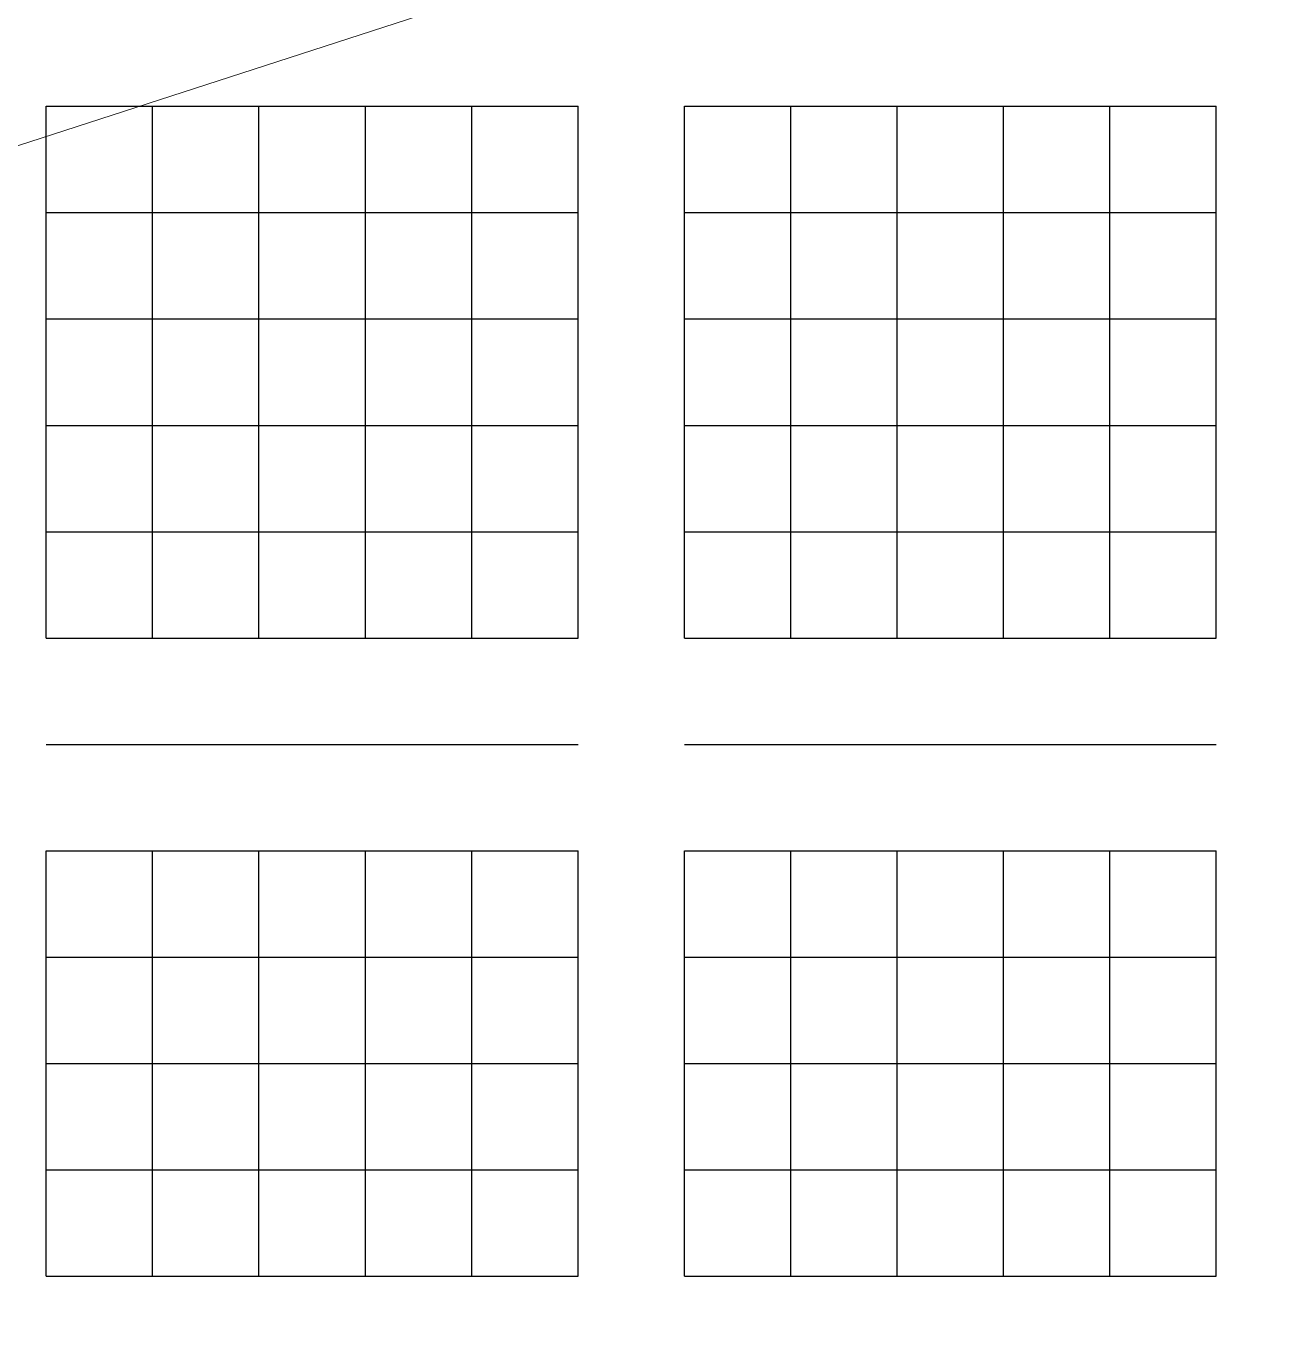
# Model space of a CAD drawing. Header units: millimetres. Extents: x 6 to 745025, y -1528 to 119936.
# Drawn here: x 177.552 to 178.052, y 109.807 to 110.324 of the extents above; entities that cross this region are included whole.
import ezdxf

# ---------------------------------------------------------------- set-up
doc = ezdxf.new("R2010")
doc.units = ezdxf.units.MM
doc.header["$MEASUREMENT"] = 0
doc.layers.get('0').update_dxf_attribs({"linetype": 'CONTINUOUS'})

msp = doc.modelspace()

# ---------------------------------------------------------------- linework, layer by layer
at = {"color": 0, "linetype": 'Continuous', "lineweight": 25, "true_color": 0x000005}
for p, q in [((177.56011, 110.03844), (177.56011, 110.03844)), ((177.56011, 110.03844), (177.56011, 110.03844)), ((177.56011, 110.03844), (177.56011, 110.03844)), ((177.56011, 110.03844), (177.56011, 110.03844)), ((177.56011, 110.03844), (177.56011, 110.03844)), ((177.56011, 110.03844), (177.56011, 110.03844)), ((177.56011, 110.03844), (177.56011, 110.03844)), ((177.56011, 110.03844), (177.56011, 110.03844)), ((177.60244, 110.03844), (177.60244, 110.03844)), ((177.60244, 110.03844), (177.60244, 110.03844)), ((177.60244, 110.03844), (177.60244, 110.03844)), ((177.60244, 110.03844), (177.60244, 110.03844)), ((177.60244, 110.03844), (177.60244, 110.03844)), ((177.60244, 110.03844), (177.60244, 110.03844)), ((177.60244, 110.03844), (177.60244, 110.03844)), ((177.64477, 110.03844), (177.64477, 110.03844)), ((177.64477, 110.03844), (177.64477, 110.03844)), ((177.64477, 110.03844), (177.64477, 110.03844)), ((177.64477, 110.03844), (177.64477, 110.03844)), ((177.64477, 110.03844), (177.64477, 110.03844)), ((177.64477, 110.03844), (177.64477, 110.03844)), ((177.64477, 110.03844), (177.64477, 110.03844)), ((177.68711, 110.03844), (177.68711, 110.03844)), ((177.68711, 110.03844), (177.68711, 110.03844)), ((177.68711, 110.03844), (177.68711, 110.03844)), ((177.68711, 110.03844), (177.68711, 110.03844)), ((177.68711, 110.03844), (177.68711, 110.03844)), ((177.68711, 110.03844), (177.68711, 110.03844)), ((177.68711, 110.03844), (177.68711, 110.03844)), ((177.72944, 110.03844), (177.72944, 110.03844)), ((177.72944, 110.03844), (177.72944, 110.03844)), ((177.72944, 110.03844), (177.72944, 110.03844)), ((177.72944, 110.03844), (177.72944, 110.03844)), ((177.72944, 110.03844), (177.72944, 110.03844)), ((177.72944, 110.03844), (177.72944, 110.03844)), ((177.72944, 110.03844), (177.72944, 110.03844)), ((177.77177, 110.03844), (177.77177, 110.03844)), ((177.77177, 110.03844), (177.77177, 110.03844)), ((177.77177, 110.03844), (177.77177, 110.03844)), ((177.77177, 110.03844), (177.77177, 110.03844)), ((177.77177, 110.03844), (177.77177, 110.03844)), ((177.77177, 110.03844), (177.77177, 110.03844)), ((177.77177, 110.03844), (177.77177, 110.03844)), ((177.81411, 110.03844), (177.81411, 110.03844)), ((177.81411, 110.03844), (177.81411, 110.03844)), ((177.81411, 110.03844), (177.81411, 110.03844)), ((177.81411, 110.03844), (177.81411, 110.03844)), ((177.81411, 110.03844), (177.81411, 110.03844)), ((177.81411, 110.03844), (177.81411, 110.03844)), ((177.81411, 110.03844), (177.81411, 110.03844)), ((177.81411, 110.03844), (177.81411, 110.03844)), ((177.85644, 110.03844), (177.85644, 110.03844)), ((177.85644, 110.03844), (177.85644, 110.03844)), ((177.85644, 110.03844), (177.85644, 110.03844)), ((177.85644, 110.03844), (177.85644, 110.03844)), ((177.85644, 110.03844), (177.85644, 110.03844)), ((177.85644, 110.03844), (177.85644, 110.03844)), ((177.85644, 110.03844), (177.85644, 110.03844)), ((177.89877, 110.03844), (177.89877, 110.03844)), ((177.89877, 110.03844), (177.89877, 110.03844)), ((177.89877, 110.03844), (177.89877, 110.03844)), ((177.89877, 110.03844), (177.89877, 110.03844)), ((177.89877, 110.03844), (177.89877, 110.03844)), ((177.89877, 110.03844), (177.89877, 110.03844)), ((177.89877, 110.03844), (177.89877, 110.03844)), ((177.94111, 110.03844), (177.94111, 110.03844)), ((177.94111, 110.03844), (177.94111, 110.03844)), ((177.94111, 110.03844), (177.94111, 110.03844)), ((177.94111, 110.03844), (177.94111, 110.03844)), ((177.94111, 110.03844), (177.94111, 110.03844)), ((177.94111, 110.03844), (177.94111, 110.03844)), ((177.94111, 110.03844), (177.94111, 110.03844)), ((177.98344, 110.03844), (177.98344, 110.03844)), ((177.98344, 110.03844), (177.98344, 110.03844)), ((177.98344, 110.03844), (177.98344, 110.03844)), ((177.98344, 110.03844), (177.98344, 110.03844)), ((177.98344, 110.03844), (177.98344, 110.03844)), ((177.98344, 110.03844), (177.98344, 110.03844)), ((177.98344, 110.03844), (177.98344, 110.03844)), ((178.02577, 110.03844), (178.02577, 110.03844)), ((178.02577, 110.03844), (178.02577, 110.03844)), ((178.02577, 110.03844), (178.02577, 110.03844)), ((178.02577, 110.03844), (178.02577, 110.03844)), ((178.02577, 110.03844), (178.02577, 110.03844)), ((178.02577, 110.03844), (178.02577, 110.03844)), ((178.02577, 110.03844), (178.02577, 110.03844))]:
    msp.add_line(p, q, dxfattribs=at)
at = {"color": 0, "linetype": 'Continuous', "lineweight": 18, "true_color": 0x000003}
msp.add_lwpolyline([(179.29577, 110.84278), (176.29011, 109.86911), (179.29577, 108.89544)], dxfattribs=at)
at = {"color": 0, "linetype": 'Continuous', "lineweight": 25, "true_color": 0x000005}
for points in [[(177.56011, 110.29244), (177.60244, 110.29244), (177.64477, 110.29244), (177.68711, 110.29244), (177.72944, 110.29244), (177.77177, 110.29244)], [(177.56011, 110.29244), (177.60244, 110.29244), (177.64477, 110.29244), (177.68711, 110.29244), (177.72944, 110.29244), (177.77177, 110.29244)], [(177.56011, 110.29244), (177.60244, 110.29244), (177.64477, 110.29244), (177.68711, 110.29244), (177.72944, 110.29244), (177.77177, 110.29244)], [(177.56011, 110.29244), (177.60244, 110.29244), (177.64477, 110.29244), (177.68711, 110.29244), (177.72944, 110.29244), (177.77177, 110.29244)], [(177.56011, 110.29244), (177.60244, 110.29244), (177.64477, 110.29244), (177.68711, 110.29244), (177.72944, 110.29244), (177.77177, 110.29244)], [(177.56011, 110.08078), (177.56011, 110.12311), (177.56011, 110.16544), (177.56011, 110.20778), (177.56011, 110.25011), (177.56011, 110.29244)], [(177.56011, 110.08078), (177.56011, 110.12311), (177.56011, 110.16544), (177.56011, 110.20778), (177.56011, 110.25011), (177.56011, 110.29244)], [(177.56011, 110.08078), (177.56011, 110.12311), (177.56011, 110.16544), (177.56011, 110.20778), (177.56011, 110.25011), (177.56011, 110.29244)], [(177.56011, 110.08078), (177.56011, 110.12311), (177.56011, 110.16544), (177.56011, 110.20778), (177.56011, 110.25011), (177.56011, 110.29244)], [(177.56011, 110.08078), (177.56011, 110.12311), (177.56011, 110.16544), (177.56011, 110.20778), (177.56011, 110.25011), (177.56011, 110.29244)], [(177.56011, 110.08078), (177.56011, 110.12311), (177.56011, 110.16544), (177.56011, 110.20778), (177.56011, 110.25011), (177.56011, 110.29244)], [(177.56011, 110.08078), (177.56011, 110.12311), (177.56011, 110.16544), (177.56011, 110.20778), (177.56011, 110.25011), (177.56011, 110.29244)], [(177.56011, 110.08078), (177.56011, 110.12311), (177.56011, 110.16544), (177.56011, 110.20778), (177.56011, 110.25011), (177.56011, 110.29244)], [(177.60244, 110.29244), (177.64477, 110.29244), (177.68711, 110.29244), (177.72944, 110.29244), (177.77177, 110.29244)], [(177.60244, 110.29244), (177.64477, 110.29244), (177.68711, 110.29244), (177.72944, 110.29244), (177.77177, 110.29244)], [(177.60244, 110.08078), (177.60244, 110.12311), (177.60244, 110.16544), (177.60244, 110.20778), (177.60244, 110.25011), (177.60244, 110.29244)], [(177.60244, 110.08078), (177.60244, 110.12311), (177.60244, 110.16544), (177.60244, 110.20778), (177.60244, 110.25011), (177.60244, 110.29244)], [(177.60244, 110.08078), (177.60244, 110.12311), (177.60244, 110.16544), (177.60244, 110.20778), (177.60244, 110.25011), (177.60244, 110.29244)], [(177.60244, 110.08078), (177.60244, 110.12311), (177.60244, 110.16544), (177.60244, 110.20778), (177.60244, 110.25011), (177.60244, 110.29244)], [(177.60244, 110.08078), (177.60244, 110.12311), (177.60244, 110.16544), (177.60244, 110.20778), (177.60244, 110.25011), (177.60244, 110.29244)], [(177.60244, 110.08078), (177.60244, 110.12311), (177.60244, 110.16544), (177.60244, 110.20778), (177.60244, 110.25011), (177.60244, 110.29244)], [(177.60244, 110.08078), (177.60244, 110.12311), (177.60244, 110.16544), (177.60244, 110.20778), (177.60244, 110.25011), (177.60244, 110.29244)], [(177.64477, 110.08078), (177.64477, 110.12311), (177.64477, 110.16544), (177.64477, 110.20778), (177.64477, 110.25011), (177.64477, 110.29244)], [(177.64477, 110.08078), (177.64477, 110.12311), (177.64477, 110.16544), (177.64477, 110.20778), (177.64477, 110.25011), (177.64477, 110.29244)], [(177.64477, 110.08078), (177.64477, 110.12311), (177.64477, 110.16544), (177.64477, 110.20778), (177.64477, 110.25011), (177.64477, 110.29244)], [(177.64477, 110.08078), (177.64477, 110.12311), (177.64477, 110.16544), (177.64477, 110.20778), (177.64477, 110.25011), (177.64477, 110.29244)], [(177.64477, 110.08078), (177.64477, 110.12311), (177.64477, 110.16544), (177.64477, 110.20778), (177.64477, 110.25011), (177.64477, 110.29244)], [(177.64477, 110.08078), (177.64477, 110.12311), (177.64477, 110.16544), (177.64477, 110.20778), (177.64477, 110.25011), (177.64477, 110.29244)], [(177.64477, 110.08078), (177.64477, 110.12311), (177.64477, 110.16544), (177.64477, 110.20778), (177.64477, 110.25011), (177.64477, 110.29244)], [(177.68711, 110.08078), (177.68711, 110.12311), (177.68711, 110.16544), (177.68711, 110.20778), (177.68711, 110.25011), (177.68711, 110.29244)], [(177.68711, 110.08078), (177.68711, 110.12311), (177.68711, 110.16544), (177.68711, 110.20778), (177.68711, 110.25011), (177.68711, 110.29244)], [(177.68711, 110.08078), (177.68711, 110.12311), (177.68711, 110.16544), (177.68711, 110.20778), (177.68711, 110.25011), (177.68711, 110.29244)], [(177.68711, 110.08078), (177.68711, 110.12311), (177.68711, 110.16544), (177.68711, 110.20778), (177.68711, 110.25011), (177.68711, 110.29244)], [(177.68711, 110.08078), (177.68711, 110.12311), (177.68711, 110.16544), (177.68711, 110.20778), (177.68711, 110.25011), (177.68711, 110.29244)], [(177.68711, 110.08078), (177.68711, 110.12311), (177.68711, 110.16544), (177.68711, 110.20778), (177.68711, 110.25011), (177.68711, 110.29244)], [(177.68711, 110.08078), (177.68711, 110.12311), (177.68711, 110.16544), (177.68711, 110.20778), (177.68711, 110.25011), (177.68711, 110.29244)], [(177.72944, 110.08078), (177.72944, 110.12311), (177.72944, 110.16544), (177.72944, 110.20778), (177.72944, 110.25011), (177.72944, 110.29244)], [(177.72944, 110.08078), (177.72944, 110.12311), (177.72944, 110.16544), (177.72944, 110.20778), (177.72944, 110.25011), (177.72944, 110.29244)], [(177.72944, 110.08078), (177.72944, 110.12311), (177.72944, 110.16544), (177.72944, 110.20778), (177.72944, 110.25011), (177.72944, 110.29244)], [(177.72944, 110.08078), (177.72944, 110.12311), (177.72944, 110.16544), (177.72944, 110.20778), (177.72944, 110.25011), (177.72944, 110.29244)], [(177.72944, 110.08078), (177.72944, 110.12311), (177.72944, 110.16544), (177.72944, 110.20778), (177.72944, 110.25011), (177.72944, 110.29244)], [(177.72944, 110.08078), (177.72944, 110.12311), (177.72944, 110.16544), (177.72944, 110.20778), (177.72944, 110.25011), (177.72944, 110.29244)], [(177.72944, 110.08078), (177.72944, 110.12311), (177.72944, 110.16544), (177.72944, 110.20778), (177.72944, 110.25011), (177.72944, 110.29244)], [(177.77177, 110.08078), (177.77177, 110.12311), (177.77177, 110.16544), (177.77177, 110.20778), (177.77177, 110.25011), (177.77177, 110.29244)], [(177.77177, 110.08078), (177.77177, 110.12311), (177.77177, 110.16544), (177.77177, 110.20778), (177.77177, 110.25011), (177.77177, 110.29244)], [(177.77177, 110.08078), (177.77177, 110.12311), (177.77177, 110.16544), (177.77177, 110.20778), (177.77177, 110.25011), (177.77177, 110.29244)], [(177.77177, 110.08078), (177.77177, 110.12311), (177.77177, 110.16544), (177.77177, 110.20778), (177.77177, 110.25011), (177.77177, 110.29244)], [(177.77177, 110.08078), (177.77177, 110.12311), (177.77177, 110.16544), (177.77177, 110.20778), (177.77177, 110.25011), (177.77177, 110.29244)], [(177.77177, 110.08078), (177.77177, 110.12311), (177.77177, 110.16544), (177.77177, 110.20778), (177.77177, 110.25011), (177.77177, 110.29244)], [(177.77177, 110.08078), (177.77177, 110.12311), (177.77177, 110.16544), (177.77177, 110.20778), (177.77177, 110.25011), (177.77177, 110.29244)], [(177.81411, 110.29244), (177.85644, 110.29244), (177.89877, 110.29244), (177.94111, 110.29244), (177.98344, 110.29244), (178.02577, 110.29244)], [(177.81411, 110.29244), (177.85644, 110.29244), (177.89877, 110.29244), (177.94111, 110.29244), (177.98344, 110.29244), (178.02577, 110.29244)], [(177.81411, 110.29244), (177.85644, 110.29244), (177.89877, 110.29244), (177.94111, 110.29244), (177.98344, 110.29244), (178.02577, 110.29244)], [(177.81411, 110.29244), (177.85644, 110.29244), (177.89877, 110.29244), (177.94111, 110.29244), (177.98344, 110.29244), (178.02577, 110.29244)], [(177.81411, 110.29244), (177.85644, 110.29244), (177.89877, 110.29244), (177.94111, 110.29244), (177.98344, 110.29244), (178.02577, 110.29244)], [(177.81411, 110.29244), (177.85644, 110.29244), (177.89877, 110.29244), (177.94111, 110.29244), (177.98344, 110.29244), (178.02577, 110.29244)], [(177.81411, 110.29244), (177.85644, 110.29244), (177.89877, 110.29244), (177.94111, 110.29244), (177.98344, 110.29244), (178.02577, 110.29244)], [(177.81411, 110.08078), (177.81411, 110.12311), (177.81411, 110.16544), (177.81411, 110.20778), (177.81411, 110.25011), (177.81411, 110.29244)], [(177.81411, 110.08078), (177.81411, 110.12311), (177.81411, 110.16544), (177.81411, 110.20778), (177.81411, 110.25011), (177.81411, 110.29244)], [(177.81411, 110.08078), (177.81411, 110.12311), (177.81411, 110.16544), (177.81411, 110.20778), (177.81411, 110.25011), (177.81411, 110.29244)], [(177.81411, 110.08078), (177.81411, 110.12311), (177.81411, 110.16544), (177.81411, 110.20778), (177.81411, 110.25011), (177.81411, 110.29244)], [(177.81411, 110.08078), (177.81411, 110.12311), (177.81411, 110.16544), (177.81411, 110.20778), (177.81411, 110.25011), (177.81411, 110.29244)], [(177.81411, 110.08078), (177.81411, 110.12311), (177.81411, 110.16544), (177.81411, 110.20778), (177.81411, 110.25011), (177.81411, 110.29244)], [(177.81411, 110.08078), (177.81411, 110.12311), (177.81411, 110.16544), (177.81411, 110.20778), (177.81411, 110.25011), (177.81411, 110.29244)], [(177.81411, 110.08078), (177.81411, 110.12311), (177.81411, 110.16544), (177.81411, 110.20778), (177.81411, 110.25011), (177.81411, 110.29244)], [(177.85644, 110.08078), (177.85644, 110.12311), (177.85644, 110.16544), (177.85644, 110.20778), (177.85644, 110.25011), (177.85644, 110.29244)], [(177.85644, 110.08078), (177.85644, 110.12311), (177.85644, 110.16544), (177.85644, 110.20778), (177.85644, 110.25011), (177.85644, 110.29244)], [(177.85644, 110.08078), (177.85644, 110.12311), (177.85644, 110.16544), (177.85644, 110.20778), (177.85644, 110.25011), (177.85644, 110.29244)], [(177.85644, 110.08078), (177.85644, 110.12311), (177.85644, 110.16544), (177.85644, 110.20778), (177.85644, 110.25011), (177.85644, 110.29244)], [(177.85644, 110.08078), (177.85644, 110.12311), (177.85644, 110.16544), (177.85644, 110.20778), (177.85644, 110.25011), (177.85644, 110.29244)], [(177.85644, 110.08078), (177.85644, 110.12311), (177.85644, 110.16544), (177.85644, 110.20778), (177.85644, 110.25011), (177.85644, 110.29244)], [(177.85644, 110.08078), (177.85644, 110.12311), (177.85644, 110.16544), (177.85644, 110.20778), (177.85644, 110.25011), (177.85644, 110.29244)], [(177.89877, 110.08078), (177.89877, 110.12311), (177.89877, 110.16544), (177.89877, 110.20778), (177.89877, 110.25011), (177.89877, 110.29244)], [(177.89877, 110.08078), (177.89877, 110.12311), (177.89877, 110.16544), (177.89877, 110.20778), (177.89877, 110.25011), (177.89877, 110.29244)], [(177.89877, 110.08078), (177.89877, 110.12311), (177.89877, 110.16544), (177.89877, 110.20778), (177.89877, 110.25011), (177.89877, 110.29244)], [(177.89877, 110.08078), (177.89877, 110.12311), (177.89877, 110.16544), (177.89877, 110.20778), (177.89877, 110.25011), (177.89877, 110.29244)], [(177.89877, 110.08078), (177.89877, 110.12311), (177.89877, 110.16544), (177.89877, 110.20778), (177.89877, 110.25011), (177.89877, 110.29244)], [(177.89877, 110.08078), (177.89877, 110.12311), (177.89877, 110.16544), (177.89877, 110.20778), (177.89877, 110.25011), (177.89877, 110.29244)], [(177.89877, 110.08078), (177.89877, 110.12311), (177.89877, 110.16544), (177.89877, 110.20778), (177.89877, 110.25011), (177.89877, 110.29244)], [(177.94111, 110.08078), (177.94111, 110.12311), (177.94111, 110.16544), (177.94111, 110.20778), (177.94111, 110.25011), (177.94111, 110.29244)], [(177.94111, 110.08078), (177.94111, 110.12311), (177.94111, 110.16544), (177.94111, 110.20778), (177.94111, 110.25011), (177.94111, 110.29244)], [(177.94111, 110.08078), (177.94111, 110.12311), (177.94111, 110.16544), (177.94111, 110.20778), (177.94111, 110.25011), (177.94111, 110.29244)], [(177.94111, 110.08078), (177.94111, 110.12311), (177.94111, 110.16544), (177.94111, 110.20778), (177.94111, 110.25011), (177.94111, 110.29244)], [(177.94111, 110.08078), (177.94111, 110.12311), (177.94111, 110.16544), (177.94111, 110.20778), (177.94111, 110.25011), (177.94111, 110.29244)], [(177.94111, 110.08078), (177.94111, 110.12311), (177.94111, 110.16544), (177.94111, 110.20778), (177.94111, 110.25011), (177.94111, 110.29244)], [(177.94111, 110.08078), (177.94111, 110.12311), (177.94111, 110.16544), (177.94111, 110.20778), (177.94111, 110.25011), (177.94111, 110.29244)], [(177.98344, 110.08078), (177.98344, 110.12311), (177.98344, 110.16544), (177.98344, 110.20778), (177.98344, 110.25011), (177.98344, 110.29244)], [(177.98344, 110.08078), (177.98344, 110.12311), (177.98344, 110.16544), (177.98344, 110.20778), (177.98344, 110.25011), (177.98344, 110.29244)], [(177.98344, 110.08078), (177.98344, 110.12311), (177.98344, 110.16544), (177.98344, 110.20778), (177.98344, 110.25011), (177.98344, 110.29244)], [(177.98344, 110.08078), (177.98344, 110.12311), (177.98344, 110.16544), (177.98344, 110.20778), (177.98344, 110.25011), (177.98344, 110.29244)], [(177.98344, 110.08078), (177.98344, 110.12311), (177.98344, 110.16544), (177.98344, 110.20778), (177.98344, 110.25011), (177.98344, 110.29244)], [(177.98344, 110.08078), (177.98344, 110.12311), (177.98344, 110.16544), (177.98344, 110.20778), (177.98344, 110.25011), (177.98344, 110.29244)], [(177.98344, 110.08078), (177.98344, 110.12311), (177.98344, 110.16544), (177.98344, 110.20778), (177.98344, 110.25011), (177.98344, 110.29244)], [(178.02577, 110.08078), (178.02577, 110.12311), (178.02577, 110.16544), (178.02577, 110.20778), (178.02577, 110.25011), (178.02577, 110.29244)], [(178.02577, 110.08078), (178.02577, 110.12311), (178.02577, 110.16544), (178.02577, 110.20778), (178.02577, 110.25011), (178.02577, 110.29244)], [(178.02577, 110.08078), (178.02577, 110.12311), (178.02577, 110.16544), (178.02577, 110.20778), (178.02577, 110.25011), (178.02577, 110.29244)], [(178.02577, 110.08078), (178.02577, 110.12311), (178.02577, 110.16544), (178.02577, 110.20778), (178.02577, 110.25011), (178.02577, 110.29244)], [(178.02577, 110.08078), (178.02577, 110.12311), (178.02577, 110.16544), (178.02577, 110.20778), (178.02577, 110.25011), (178.02577, 110.29244)], [(178.02577, 110.08078), (178.02577, 110.12311), (178.02577, 110.16544), (178.02577, 110.20778), (178.02577, 110.25011), (178.02577, 110.29244)], [(178.02577, 110.08078), (178.02577, 110.12311), (178.02577, 110.16544), (178.02577, 110.20778), (178.02577, 110.25011), (178.02577, 110.29244)], [(177.56011, 110.25011), (177.60244, 110.25011), (177.64477, 110.25011), (177.68711, 110.25011), (177.72944, 110.25011), (177.77177, 110.25011)], [(177.56011, 110.25011), (177.60244, 110.25011), (177.64477, 110.25011), (177.68711, 110.25011), (177.72944, 110.25011), (177.77177, 110.25011)], [(177.56011, 110.25011), (177.60244, 110.25011), (177.64477, 110.25011), (177.68711, 110.25011), (177.72944, 110.25011), (177.77177, 110.25011)], [(177.56011, 110.25011), (177.60244, 110.25011), (177.64477, 110.25011), (177.68711, 110.25011), (177.72944, 110.25011), (177.77177, 110.25011)], [(177.56011, 110.25011), (177.60244, 110.25011), (177.64477, 110.25011), (177.68711, 110.25011), (177.72944, 110.25011), (177.77177, 110.25011)], [(177.56011, 110.25011), (177.60244, 110.25011), (177.64477, 110.25011), (177.68711, 110.25011), (177.72944, 110.25011), (177.77177, 110.25011)], [(177.56011, 110.25011), (177.60244, 110.25011), (177.64477, 110.25011), (177.68711, 110.25011), (177.72944, 110.25011), (177.77177, 110.25011)], [(177.81411, 110.25011), (177.85644, 110.25011), (177.89877, 110.25011), (177.94111, 110.25011), (177.98344, 110.25011), (178.02577, 110.25011)], [(177.81411, 110.25011), (177.85644, 110.25011), (177.89877, 110.25011), (177.94111, 110.25011), (177.98344, 110.25011), (178.02577, 110.25011)], [(177.81411, 110.25011), (177.85644, 110.25011), (177.89877, 110.25011), (177.94111, 110.25011), (177.98344, 110.25011), (178.02577, 110.25011)], [(177.81411, 110.25011), (177.85644, 110.25011), (177.89877, 110.25011), (177.94111, 110.25011), (177.98344, 110.25011), (178.02577, 110.25011)], [(177.81411, 110.25011), (177.85644, 110.25011), (177.89877, 110.25011), (177.94111, 110.25011), (177.98344, 110.25011), (178.02577, 110.25011)], [(177.81411, 110.25011), (177.85644, 110.25011), (177.89877, 110.25011), (177.94111, 110.25011), (177.98344, 110.25011), (178.02577, 110.25011)], [(177.81411, 110.25011), (177.85644, 110.25011), (177.89877, 110.25011), (177.94111, 110.25011), (177.98344, 110.25011), (178.02577, 110.25011)], [(177.56011, 110.20778), (177.60244, 110.20778), (177.64477, 110.20778), (177.68711, 110.20778), (177.72944, 110.20778), (177.77177, 110.20778)], [(177.56011, 110.20778), (177.60244, 110.20778), (177.64477, 110.20778), (177.68711, 110.20778), (177.72944, 110.20778), (177.77177, 110.20778)], [(177.56011, 110.20778), (177.60244, 110.20778), (177.64477, 110.20778), (177.68711, 110.20778), (177.72944, 110.20778), (177.77177, 110.20778)], [(177.56011, 110.20778), (177.60244, 110.20778), (177.64477, 110.20778), (177.68711, 110.20778), (177.72944, 110.20778), (177.77177, 110.20778)], [(177.56011, 110.20778), (177.60244, 110.20778), (177.64477, 110.20778), (177.68711, 110.20778), (177.72944, 110.20778), (177.77177, 110.20778)], [(177.56011, 110.20778), (177.60244, 110.20778), (177.64477, 110.20778), (177.68711, 110.20778), (177.72944, 110.20778), (177.77177, 110.20778)], [(177.56011, 110.20778), (177.60244, 110.20778), (177.64477, 110.20778), (177.68711, 110.20778), (177.72944, 110.20778), (177.77177, 110.20778)], [(177.81411, 110.20778), (177.85644, 110.20778), (177.89877, 110.20778), (177.94111, 110.20778), (177.98344, 110.20778), (178.02577, 110.20778)], [(177.81411, 110.20778), (177.85644, 110.20778), (177.89877, 110.20778), (177.94111, 110.20778), (177.98344, 110.20778), (178.02577, 110.20778)], [(177.81411, 110.20778), (177.85644, 110.20778), (177.89877, 110.20778), (177.94111, 110.20778), (177.98344, 110.20778), (178.02577, 110.20778)], [(177.81411, 110.20778), (177.85644, 110.20778), (177.89877, 110.20778), (177.94111, 110.20778), (177.98344, 110.20778), (178.02577, 110.20778)], [(177.81411, 110.20778), (177.85644, 110.20778), (177.89877, 110.20778), (177.94111, 110.20778), (177.98344, 110.20778), (178.02577, 110.20778)], [(177.81411, 110.20778), (177.85644, 110.20778), (177.89877, 110.20778), (177.94111, 110.20778), (177.98344, 110.20778), (178.02577, 110.20778)], [(177.81411, 110.20778), (177.85644, 110.20778), (177.89877, 110.20778), (177.94111, 110.20778), (177.98344, 110.20778), (178.02577, 110.20778)], [(177.56011, 110.16544), (177.60244, 110.16544), (177.64477, 110.16544), (177.68711, 110.16544), (177.72944, 110.16544), (177.77177, 110.16544)], [(177.56011, 110.16544), (177.60244, 110.16544), (177.64477, 110.16544), (177.68711, 110.16544), (177.72944, 110.16544), (177.77177, 110.16544)], [(177.56011, 110.16544), (177.60244, 110.16544), (177.64477, 110.16544), (177.68711, 110.16544), (177.72944, 110.16544), (177.77177, 110.16544)], [(177.56011, 110.16544), (177.60244, 110.16544), (177.64477, 110.16544), (177.68711, 110.16544), (177.72944, 110.16544), (177.77177, 110.16544)], [(177.56011, 110.16544), (177.60244, 110.16544), (177.64477, 110.16544), (177.68711, 110.16544), (177.72944, 110.16544), (177.77177, 110.16544)], [(177.56011, 110.16544), (177.60244, 110.16544), (177.64477, 110.16544), (177.68711, 110.16544), (177.72944, 110.16544), (177.77177, 110.16544)], [(177.56011, 110.16544), (177.60244, 110.16544), (177.64477, 110.16544), (177.68711, 110.16544), (177.72944, 110.16544), (177.77177, 110.16544)], [(177.81411, 110.16544), (177.85644, 110.16544), (177.89877, 110.16544), (177.94111, 110.16544), (177.98344, 110.16544), (178.02577, 110.16544)], [(177.81411, 110.16544), (177.85644, 110.16544), (177.89877, 110.16544), (177.94111, 110.16544), (177.98344, 110.16544), (178.02577, 110.16544)], [(177.81411, 110.16544), (177.85644, 110.16544), (177.89877, 110.16544), (177.94111, 110.16544), (177.98344, 110.16544), (178.02577, 110.16544)], [(177.81411, 110.16544), (177.85644, 110.16544), (177.89877, 110.16544), (177.94111, 110.16544), (177.98344, 110.16544), (178.02577, 110.16544)], [(177.81411, 110.16544), (177.85644, 110.16544), (177.89877, 110.16544), (177.94111, 110.16544), (177.98344, 110.16544), (178.02577, 110.16544)], [(177.81411, 110.16544), (177.85644, 110.16544), (177.89877, 110.16544), (177.94111, 110.16544), (177.98344, 110.16544), (178.02577, 110.16544)], [(177.81411, 110.16544), (177.85644, 110.16544), (177.89877, 110.16544), (177.94111, 110.16544), (177.98344, 110.16544), (178.02577, 110.16544)], [(177.56011, 110.12311), (177.60244, 110.12311), (177.64477, 110.12311), (177.68711, 110.12311), (177.72944, 110.12311), (177.77177, 110.12311)], [(177.56011, 110.12311), (177.60244, 110.12311), (177.64477, 110.12311), (177.68711, 110.12311), (177.72944, 110.12311), (177.77177, 110.12311)], [(177.56011, 110.12311), (177.60244, 110.12311), (177.64477, 110.12311), (177.68711, 110.12311), (177.72944, 110.12311), (177.77177, 110.12311)], [(177.56011, 110.12311), (177.60244, 110.12311), (177.64477, 110.12311), (177.68711, 110.12311), (177.72944, 110.12311), (177.77177, 110.12311)], [(177.56011, 110.12311), (177.60244, 110.12311), (177.64477, 110.12311), (177.68711, 110.12311), (177.72944, 110.12311), (177.77177, 110.12311)], [(177.56011, 110.12311), (177.60244, 110.12311), (177.64477, 110.12311), (177.68711, 110.12311), (177.72944, 110.12311), (177.77177, 110.12311)], [(177.56011, 110.12311), (177.60244, 110.12311), (177.64477, 110.12311), (177.68711, 110.12311), (177.72944, 110.12311), (177.77177, 110.12311)], [(177.81411, 110.12311), (177.85644, 110.12311), (177.89877, 110.12311), (177.94111, 110.12311), (177.98344, 110.12311), (178.02577, 110.12311)], [(177.81411, 110.12311), (177.85644, 110.12311), (177.89877, 110.12311), (177.94111, 110.12311), (177.98344, 110.12311), (178.02577, 110.12311)], [(177.81411, 110.12311), (177.85644, 110.12311), (177.89877, 110.12311), (177.94111, 110.12311), (177.98344, 110.12311), (178.02577, 110.12311)], [(177.81411, 110.12311), (177.85644, 110.12311), (177.89877, 110.12311), (177.94111, 110.12311), (177.98344, 110.12311), (178.02577, 110.12311)], [(177.81411, 110.12311), (177.85644, 110.12311), (177.89877, 110.12311), (177.94111, 110.12311), (177.98344, 110.12311), (178.02577, 110.12311)], [(177.81411, 110.12311), (177.85644, 110.12311), (177.89877, 110.12311), (177.94111, 110.12311), (177.98344, 110.12311), (178.02577, 110.12311)], [(177.81411, 110.12311), (177.85644, 110.12311), (177.89877, 110.12311), (177.94111, 110.12311), (177.98344, 110.12311), (178.02577, 110.12311)], [(177.56011, 110.08078), (177.60244, 110.08078), (177.64477, 110.08078), (177.68711, 110.08078), (177.72944, 110.08078), (177.77177, 110.08078)], [(177.56011, 110.08078), (177.60244, 110.08078), (177.64477, 110.08078), (177.68711, 110.08078), (177.72944, 110.08078), (177.77177, 110.08078)], [(177.56011, 110.08078), (177.60244, 110.08078), (177.64477, 110.08078), (177.68711, 110.08078), (177.72944, 110.08078), (177.77177, 110.08078)], [(177.56011, 110.08078), (177.60244, 110.08078), (177.64477, 110.08078), (177.68711, 110.08078), (177.72944, 110.08078), (177.77177, 110.08078)], [(177.56011, 110.08078), (177.60244, 110.08078), (177.64477, 110.08078), (177.68711, 110.08078), (177.72944, 110.08078), (177.77177, 110.08078)], [(177.56011, 110.08078), (177.60244, 110.08078), (177.64477, 110.08078), (177.68711, 110.08078), (177.72944, 110.08078), (177.77177, 110.08078)], [(177.56011, 110.08078), (177.60244, 110.08078), (177.64477, 110.08078), (177.68711, 110.08078), (177.72944, 110.08078), (177.77177, 110.08078)], [(177.56011, 110.08078), (177.60244, 110.08078), (177.64477, 110.08078), (177.68711, 110.08078), (177.72944, 110.08078), (177.77177, 110.08078)], [(177.81411, 110.08078), (177.85644, 110.08078), (177.89877, 110.08078), (177.94111, 110.08078), (177.98344, 110.08078), (178.02577, 110.08078)], [(177.81411, 110.08078), (177.85644, 110.08078), (177.89877, 110.08078), (177.94111, 110.08078), (177.98344, 110.08078), (178.02577, 110.08078)], [(177.81411, 110.08078), (177.85644, 110.08078), (177.89877, 110.08078), (177.94111, 110.08078), (177.98344, 110.08078), (178.02577, 110.08078)], [(177.81411, 110.08078), (177.85644, 110.08078), (177.89877, 110.08078), (177.94111, 110.08078), (177.98344, 110.08078), (178.02577, 110.08078)], [(177.81411, 110.08078), (177.85644, 110.08078), (177.89877, 110.08078), (177.94111, 110.08078), (177.98344, 110.08078), (178.02577, 110.08078)], [(177.81411, 110.08078), (177.85644, 110.08078), (177.89877, 110.08078), (177.94111, 110.08078), (177.98344, 110.08078), (178.02577, 110.08078)], [(177.81411, 110.08078), (177.85644, 110.08078), (177.89877, 110.08078), (177.94111, 110.08078), (177.98344, 110.08078), (178.02577, 110.08078)], [(177.81411, 110.08078), (177.85644, 110.08078), (177.89877, 110.08078), (177.94111, 110.08078), (177.98344, 110.08078), (178.02577, 110.08078)], [(177.56011, 110.03844), (177.60244, 110.03844), (177.64477, 110.03844), (177.68711, 110.03844), (177.72944, 110.03844), (177.77177, 110.03844)], [(177.56011, 110.03844), (177.60244, 110.03844), (177.64477, 110.03844), (177.68711, 110.03844), (177.72944, 110.03844), (177.77177, 110.03844)], [(177.56011, 110.03844), (177.60244, 110.03844), (177.64477, 110.03844), (177.68711, 110.03844), (177.72944, 110.03844), (177.77177, 110.03844)], [(177.56011, 110.03844), (177.60244, 110.03844), (177.64477, 110.03844), (177.68711, 110.03844), (177.72944, 110.03844), (177.77177, 110.03844)], [(177.56011, 110.03844), (177.60244, 110.03844), (177.64477, 110.03844), (177.68711, 110.03844), (177.72944, 110.03844), (177.77177, 110.03844)], [(177.56011, 110.03844), (177.60244, 110.03844), (177.64477, 110.03844), (177.68711, 110.03844), (177.72944, 110.03844), (177.77177, 110.03844)], [(177.56011, 110.03844), (177.60244, 110.03844), (177.64477, 110.03844), (177.68711, 110.03844), (177.72944, 110.03844), (177.77177, 110.03844)], [(177.81411, 110.03844), (177.85644, 110.03844), (177.89877, 110.03844), (177.94111, 110.03844), (177.98344, 110.03844), (178.02577, 110.03844)], [(177.81411, 110.03844), (177.85644, 110.03844), (177.89877, 110.03844), (177.94111, 110.03844), (177.98344, 110.03844), (178.02577, 110.03844)], [(177.81411, 110.03844), (177.85644, 110.03844), (177.89877, 110.03844), (177.94111, 110.03844), (177.98344, 110.03844), (178.02577, 110.03844)], [(177.81411, 110.03844), (177.85644, 110.03844), (177.89877, 110.03844), (177.94111, 110.03844), (177.98344, 110.03844), (178.02577, 110.03844)], [(177.81411, 110.03844), (177.85644, 110.03844), (177.89877, 110.03844), (177.94111, 110.03844), (177.98344, 110.03844), (178.02577, 110.03844)], [(177.81411, 110.03844), (177.85644, 110.03844), (177.89877, 110.03844), (177.94111, 110.03844), (177.98344, 110.03844), (178.02577, 110.03844)], [(177.81411, 110.03844), (177.85644, 110.03844), (177.89877, 110.03844), (177.94111, 110.03844), (177.98344, 110.03844), (178.02577, 110.03844)], [(177.56011, 109.99611), (177.60244, 109.99611), (177.64477, 109.99611), (177.68711, 109.99611), (177.72944, 109.99611), (177.77177, 109.99611)], [(177.56011, 109.99611), (177.60244, 109.99611), (177.64477, 109.99611), (177.68711, 109.99611), (177.72944, 109.99611), (177.77177, 109.99611)], [(177.56011, 109.99611), (177.60244, 109.99611), (177.64477, 109.99611), (177.68711, 109.99611), (177.72944, 109.99611), (177.77177, 109.99611)], [(177.56011, 109.99611), (177.60244, 109.99611), (177.64477, 109.99611), (177.68711, 109.99611), (177.72944, 109.99611), (177.77177, 109.99611)], [(177.56011, 109.99611), (177.60244, 109.99611), (177.64477, 109.99611), (177.68711, 109.99611), (177.72944, 109.99611), (177.77177, 109.99611)], [(177.56011, 109.99611), (177.60244, 109.99611), (177.64477, 109.99611), (177.68711, 109.99611), (177.72944, 109.99611), (177.77177, 109.99611)], [(177.56011, 109.99611), (177.60244, 109.99611), (177.64477, 109.99611), (177.68711, 109.99611), (177.72944, 109.99611), (177.77177, 109.99611)], [(177.56011, 109.82678), (177.56011, 109.86911), (177.56011, 109.91144), (177.56011, 109.95378), (177.56011, 109.99611)], [(177.56011, 109.82678), (177.56011, 109.86911), (177.56011, 109.91144), (177.56011, 109.95378), (177.56011, 109.99611)], [(177.56011, 109.82678), (177.56011, 109.86911), (177.56011, 109.91144), (177.56011, 109.95378), (177.56011, 109.99611)], [(177.56011, 109.82678), (177.56011, 109.86911), (177.56011, 109.91144), (177.56011, 109.95378), (177.56011, 109.99611)], [(177.56011, 109.82678), (177.56011, 109.86911), (177.56011, 109.91144), (177.56011, 109.95378), (177.56011, 109.99611)], [(177.56011, 109.82678), (177.56011, 109.86911), (177.56011, 109.91144), (177.56011, 109.95378), (177.56011, 109.99611)], [(177.56011, 109.82678), (177.56011, 109.86911), (177.56011, 109.91144), (177.56011, 109.95378), (177.56011, 109.99611)], [(177.56011, 109.82678), (177.56011, 109.86911), (177.56011, 109.91144), (177.56011, 109.95378), (177.56011, 109.99611)], [(177.60244, 109.82678), (177.60244, 109.86911), (177.60244, 109.91144), (177.60244, 109.95378), (177.60244, 109.99611)], [(177.60244, 109.82678), (177.60244, 109.86911), (177.60244, 109.91144), (177.60244, 109.95378), (177.60244, 109.99611)], [(177.60244, 109.82678), (177.60244, 109.86911), (177.60244, 109.91144), (177.60244, 109.95378), (177.60244, 109.99611)], [(177.60244, 109.82678), (177.60244, 109.86911), (177.60244, 109.91144), (177.60244, 109.95378), (177.60244, 109.99611)], [(177.60244, 109.82678), (177.60244, 109.86911), (177.60244, 109.91144), (177.60244, 109.95378), (177.60244, 109.99611)], [(177.60244, 109.82678), (177.60244, 109.86911), (177.60244, 109.91144), (177.60244, 109.95378), (177.60244, 109.99611)], [(177.60244, 109.82678), (177.60244, 109.86911), (177.60244, 109.91144), (177.60244, 109.95378), (177.60244, 109.99611)], [(177.64477, 109.82678), (177.64477, 109.86911), (177.64477, 109.91144), (177.64477, 109.95378), (177.64477, 109.99611)], [(177.64477, 109.82678), (177.64477, 109.86911), (177.64477, 109.91144), (177.64477, 109.95378), (177.64477, 109.99611)], [(177.64477, 109.82678), (177.64477, 109.86911), (177.64477, 109.91144), (177.64477, 109.95378), (177.64477, 109.99611)], [(177.64477, 109.82678), (177.64477, 109.86911), (177.64477, 109.91144), (177.64477, 109.95378), (177.64477, 109.99611)], [(177.64477, 109.82678), (177.64477, 109.86911), (177.64477, 109.91144), (177.64477, 109.95378), (177.64477, 109.99611)], [(177.64477, 109.82678), (177.64477, 109.86911), (177.64477, 109.91144), (177.64477, 109.95378), (177.64477, 109.99611)], [(177.64477, 109.82678), (177.64477, 109.86911), (177.64477, 109.91144), (177.64477, 109.95378), (177.64477, 109.99611)], [(177.68711, 109.82678), (177.68711, 109.86911), (177.68711, 109.91144), (177.68711, 109.95378), (177.68711, 109.99611)], [(177.68711, 109.82678), (177.68711, 109.86911), (177.68711, 109.91144), (177.68711, 109.95378), (177.68711, 109.99611)], [(177.68711, 109.82678), (177.68711, 109.86911), (177.68711, 109.91144), (177.68711, 109.95378), (177.68711, 109.99611)], [(177.68711, 109.82678), (177.68711, 109.86911), (177.68711, 109.91144), (177.68711, 109.95378), (177.68711, 109.99611)], [(177.68711, 109.82678), (177.68711, 109.86911), (177.68711, 109.91144), (177.68711, 109.95378), (177.68711, 109.99611)], [(177.68711, 109.82678), (177.68711, 109.86911), (177.68711, 109.91144), (177.68711, 109.95378), (177.68711, 109.99611)], [(177.68711, 109.82678), (177.68711, 109.86911), (177.68711, 109.91144), (177.68711, 109.95378), (177.68711, 109.99611)], [(177.72944, 109.82678), (177.72944, 109.86911), (177.72944, 109.91144), (177.72944, 109.95378), (177.72944, 109.99611)], [(177.72944, 109.82678), (177.72944, 109.86911), (177.72944, 109.91144), (177.72944, 109.95378), (177.72944, 109.99611)], [(177.72944, 109.82678), (177.72944, 109.86911), (177.72944, 109.91144), (177.72944, 109.95378), (177.72944, 109.99611)], [(177.72944, 109.82678), (177.72944, 109.86911), (177.72944, 109.91144), (177.72944, 109.95378), (177.72944, 109.99611)], [(177.72944, 109.82678), (177.72944, 109.86911), (177.72944, 109.91144), (177.72944, 109.95378), (177.72944, 109.99611)], [(177.72944, 109.82678), (177.72944, 109.86911), (177.72944, 109.91144), (177.72944, 109.95378), (177.72944, 109.99611)], [(177.72944, 109.82678), (177.72944, 109.86911), (177.72944, 109.91144), (177.72944, 109.95378), (177.72944, 109.99611)], [(177.77177, 109.82678), (177.77177, 109.86911), (177.77177, 109.91144), (177.77177, 109.95378), (177.77177, 109.99611)], [(177.77177, 109.82678), (177.77177, 109.86911), (177.77177, 109.91144), (177.77177, 109.95378), (177.77177, 109.99611)], [(177.77177, 109.82678), (177.77177, 109.86911), (177.77177, 109.91144), (177.77177, 109.95378), (177.77177, 109.99611)], [(177.77177, 109.82678), (177.77177, 109.86911), (177.77177, 109.91144), (177.77177, 109.95378), (177.77177, 109.99611)], [(177.77177, 109.82678), (177.77177, 109.86911), (177.77177, 109.91144), (177.77177, 109.95378), (177.77177, 109.99611)], [(177.77177, 109.82678), (177.77177, 109.86911), (177.77177, 109.91144), (177.77177, 109.95378), (177.77177, 109.99611)], [(177.77177, 109.82678), (177.77177, 109.86911), (177.77177, 109.91144), (177.77177, 109.95378), (177.77177, 109.99611)], [(177.81411, 109.99611), (177.85644, 109.99611), (177.89877, 109.99611), (177.94111, 109.99611), (177.98344, 109.99611), (178.02577, 109.99611)], [(177.81411, 109.99611), (177.85644, 109.99611), (177.89877, 109.99611), (177.94111, 109.99611), (177.98344, 109.99611), (178.02577, 109.99611)], [(177.81411, 109.99611), (177.85644, 109.99611), (177.89877, 109.99611), (177.94111, 109.99611), (177.98344, 109.99611), (178.02577, 109.99611)], [(177.81411, 109.99611), (177.85644, 109.99611), (177.89877, 109.99611), (177.94111, 109.99611), (177.98344, 109.99611), (178.02577, 109.99611)], [(177.81411, 109.99611), (177.85644, 109.99611), (177.89877, 109.99611), (177.94111, 109.99611), (177.98344, 109.99611), (178.02577, 109.99611)], [(177.81411, 109.99611), (177.85644, 109.99611), (177.89877, 109.99611), (177.94111, 109.99611), (177.98344, 109.99611), (178.02577, 109.99611)], [(177.81411, 109.99611), (177.85644, 109.99611), (177.89877, 109.99611), (177.94111, 109.99611), (177.98344, 109.99611), (178.02577, 109.99611)], [(177.81411, 109.82678), (177.81411, 109.86911), (177.81411, 109.91144), (177.81411, 109.95378), (177.81411, 109.99611)], [(177.81411, 109.82678), (177.81411, 109.86911), (177.81411, 109.91144), (177.81411, 109.95378), (177.81411, 109.99611)], [(177.81411, 109.82678), (177.81411, 109.86911), (177.81411, 109.91144), (177.81411, 109.95378), (177.81411, 109.99611)], [(177.81411, 109.82678), (177.81411, 109.86911), (177.81411, 109.91144), (177.81411, 109.95378), (177.81411, 109.99611)], [(177.81411, 109.82678), (177.81411, 109.86911), (177.81411, 109.91144), (177.81411, 109.95378), (177.81411, 109.99611)], [(177.81411, 109.82678), (177.81411, 109.86911), (177.81411, 109.91144), (177.81411, 109.95378), (177.81411, 109.99611)], [(177.81411, 109.82678), (177.81411, 109.86911), (177.81411, 109.91144), (177.81411, 109.95378), (177.81411, 109.99611)], [(177.81411, 109.82678), (177.81411, 109.86911), (177.81411, 109.91144), (177.81411, 109.95378), (177.81411, 109.99611)], [(177.85644, 109.82678), (177.85644, 109.86911), (177.85644, 109.91144), (177.85644, 109.95378), (177.85644, 109.99611)], [(177.85644, 109.82678), (177.85644, 109.86911), (177.85644, 109.91144), (177.85644, 109.95378), (177.85644, 109.99611)], [(177.85644, 109.82678), (177.85644, 109.86911), (177.85644, 109.91144), (177.85644, 109.95378), (177.85644, 109.99611)], [(177.85644, 109.82678), (177.85644, 109.86911), (177.85644, 109.91144), (177.85644, 109.95378), (177.85644, 109.99611)], [(177.85644, 109.82678), (177.85644, 109.86911), (177.85644, 109.91144), (177.85644, 109.95378), (177.85644, 109.99611)], [(177.85644, 109.82678), (177.85644, 109.86911), (177.85644, 109.91144), (177.85644, 109.95378), (177.85644, 109.99611)], [(177.85644, 109.82678), (177.85644, 109.86911), (177.85644, 109.91144), (177.85644, 109.95378), (177.85644, 109.99611)], [(177.89877, 109.82678), (177.89877, 109.86911), (177.89877, 109.91144), (177.89877, 109.95378), (177.89877, 109.99611)], [(177.89877, 109.82678), (177.89877, 109.86911), (177.89877, 109.91144), (177.89877, 109.95378), (177.89877, 109.99611)], [(177.89877, 109.82678), (177.89877, 109.86911), (177.89877, 109.91144), (177.89877, 109.95378), (177.89877, 109.99611)], [(177.89877, 109.82678), (177.89877, 109.86911), (177.89877, 109.91144), (177.89877, 109.95378), (177.89877, 109.99611)], [(177.89877, 109.82678), (177.89877, 109.86911), (177.89877, 109.91144), (177.89877, 109.95378), (177.89877, 109.99611)], [(177.89877, 109.82678), (177.89877, 109.86911), (177.89877, 109.91144), (177.89877, 109.95378), (177.89877, 109.99611)], [(177.89877, 109.82678), (177.89877, 109.86911), (177.89877, 109.91144), (177.89877, 109.95378), (177.89877, 109.99611)], [(177.94111, 109.82678), (177.94111, 109.86911), (177.94111, 109.91144), (177.94111, 109.95378), (177.94111, 109.99611)], [(177.94111, 109.82678), (177.94111, 109.86911), (177.94111, 109.91144), (177.94111, 109.95378), (177.94111, 109.99611)], [(177.94111, 109.82678), (177.94111, 109.86911), (177.94111, 109.91144), (177.94111, 109.95378), (177.94111, 109.99611)], [(177.94111, 109.82678), (177.94111, 109.86911), (177.94111, 109.91144), (177.94111, 109.95378), (177.94111, 109.99611)], [(177.94111, 109.82678), (177.94111, 109.86911), (177.94111, 109.91144), (177.94111, 109.95378), (177.94111, 109.99611)], [(177.94111, 109.82678), (177.94111, 109.86911), (177.94111, 109.91144), (177.94111, 109.95378), (177.94111, 109.99611)], [(177.94111, 109.82678), (177.94111, 109.86911), (177.94111, 109.91144), (177.94111, 109.95378), (177.94111, 109.99611)], [(177.98344, 109.82678), (177.98344, 109.86911), (177.98344, 109.91144), (177.98344, 109.95378), (177.98344, 109.99611)], [(177.98344, 109.82678), (177.98344, 109.86911), (177.98344, 109.91144), (177.98344, 109.95378), (177.98344, 109.99611)], [(177.98344, 109.82678), (177.98344, 109.86911), (177.98344, 109.91144), (177.98344, 109.95378), (177.98344, 109.99611)], [(177.98344, 109.82678), (177.98344, 109.86911), (177.98344, 109.91144), (177.98344, 109.95378), (177.98344, 109.99611)], [(177.98344, 109.82678), (177.98344, 109.86911), (177.98344, 109.91144), (177.98344, 109.95378), (177.98344, 109.99611)], [(177.98344, 109.82678), (177.98344, 109.86911), (177.98344, 109.91144), (177.98344, 109.95378), (177.98344, 109.99611)], [(177.98344, 109.82678), (177.98344, 109.86911), (177.98344, 109.91144), (177.98344, 109.95378), (177.98344, 109.99611)], [(178.02577, 109.82678), (178.02577, 109.86911), (178.02577, 109.91144), (178.02577, 109.95378), (178.02577, 109.99611)], [(178.02577, 109.82678), (178.02577, 109.86911), (178.02577, 109.91144), (178.02577, 109.95378), (178.02577, 109.99611)], [(178.02577, 109.82678), (178.02577, 109.86911), (178.02577, 109.91144), (178.02577, 109.95378), (178.02577, 109.99611)], [(178.02577, 109.82678), (178.02577, 109.86911), (178.02577, 109.91144), (178.02577, 109.95378), (178.02577, 109.99611)], [(178.02577, 109.82678), (178.02577, 109.86911), (178.02577, 109.91144), (178.02577, 109.95378), (178.02577, 109.99611)], [(178.02577, 109.82678), (178.02577, 109.86911), (178.02577, 109.91144), (178.02577, 109.95378), (178.02577, 109.99611)], [(178.02577, 109.82678), (178.02577, 109.86911), (178.02577, 109.91144), (178.02577, 109.95378), (178.02577, 109.99611)], [(177.56011, 109.95378), (177.60244, 109.95378), (177.64477, 109.95378), (177.68711, 109.95378), (177.72944, 109.95378), (177.77177, 109.95378)], [(177.56011, 109.95378), (177.60244, 109.95378), (177.64477, 109.95378), (177.68711, 109.95378), (177.72944, 109.95378), (177.77177, 109.95378)], [(177.56011, 109.95378), (177.60244, 109.95378), (177.64477, 109.95378), (177.68711, 109.95378), (177.72944, 109.95378), (177.77177, 109.95378)], [(177.56011, 109.95378), (177.60244, 109.95378), (177.64477, 109.95378), (177.68711, 109.95378), (177.72944, 109.95378), (177.77177, 109.95378)], [(177.56011, 109.95378), (177.60244, 109.95378), (177.64477, 109.95378), (177.68711, 109.95378), (177.72944, 109.95378), (177.77177, 109.95378)], [(177.56011, 109.95378), (177.60244, 109.95378), (177.64477, 109.95378), (177.68711, 109.95378), (177.72944, 109.95378), (177.77177, 109.95378)], [(177.56011, 109.95378), (177.60244, 109.95378), (177.64477, 109.95378), (177.68711, 109.95378), (177.72944, 109.95378), (177.77177, 109.95378)], [(177.81411, 109.95378), (177.85644, 109.95378), (177.89877, 109.95378), (177.94111, 109.95378), (177.98344, 109.95378), (178.02577, 109.95378)], [(177.81411, 109.95378), (177.85644, 109.95378), (177.89877, 109.95378), (177.94111, 109.95378), (177.98344, 109.95378), (178.02577, 109.95378)], [(177.81411, 109.95378), (177.85644, 109.95378), (177.89877, 109.95378), (177.94111, 109.95378), (177.98344, 109.95378), (178.02577, 109.95378)], [(177.81411, 109.95378), (177.85644, 109.95378), (177.89877, 109.95378), (177.94111, 109.95378), (177.98344, 109.95378), (178.02577, 109.95378)], [(177.81411, 109.95378), (177.85644, 109.95378), (177.89877, 109.95378), (177.94111, 109.95378), (177.98344, 109.95378), (178.02577, 109.95378)], [(177.81411, 109.95378), (177.85644, 109.95378), (177.89877, 109.95378), (177.94111, 109.95378), (177.98344, 109.95378), (178.02577, 109.95378)], [(177.81411, 109.95378), (177.85644, 109.95378), (177.89877, 109.95378), (177.94111, 109.95378), (177.98344, 109.95378), (178.02577, 109.95378)], [(177.56011, 109.91144), (177.60244, 109.91144), (177.64477, 109.91144), (177.68711, 109.91144), (177.72944, 109.91144), (177.77177, 109.91144)], [(177.56011, 109.91144), (177.60244, 109.91144), (177.64477, 109.91144), (177.68711, 109.91144), (177.72944, 109.91144), (177.77177, 109.91144)], [(177.56011, 109.91144), (177.60244, 109.91144), (177.64477, 109.91144), (177.68711, 109.91144), (177.72944, 109.91144), (177.77177, 109.91144)], [(177.56011, 109.91144), (177.60244, 109.91144), (177.64477, 109.91144), (177.68711, 109.91144), (177.72944, 109.91144), (177.77177, 109.91144)], [(177.56011, 109.91144), (177.60244, 109.91144), (177.64477, 109.91144), (177.68711, 109.91144), (177.72944, 109.91144), (177.77177, 109.91144)], [(177.56011, 109.91144), (177.60244, 109.91144), (177.64477, 109.91144), (177.68711, 109.91144), (177.72944, 109.91144), (177.77177, 109.91144)], [(177.56011, 109.91144), (177.60244, 109.91144), (177.64477, 109.91144), (177.68711, 109.91144), (177.72944, 109.91144), (177.77177, 109.91144)], [(177.81411, 109.91144), (177.85644, 109.91144), (177.89877, 109.91144), (177.94111, 109.91144), (177.98344, 109.91144), (178.02577, 109.91144)], [(177.81411, 109.91144), (177.85644, 109.91144), (177.89877, 109.91144), (177.94111, 109.91144), (177.98344, 109.91144), (178.02577, 109.91144)], [(177.81411, 109.91144), (177.85644, 109.91144), (177.89877, 109.91144), (177.94111, 109.91144), (177.98344, 109.91144), (178.02577, 109.91144)], [(177.81411, 109.91144), (177.85644, 109.91144), (177.89877, 109.91144), (177.94111, 109.91144), (177.98344, 109.91144), (178.02577, 109.91144)], [(177.81411, 109.91144), (177.85644, 109.91144), (177.89877, 109.91144), (177.94111, 109.91144), (177.98344, 109.91144), (178.02577, 109.91144)], [(177.81411, 109.91144), (177.85644, 109.91144), (177.89877, 109.91144), (177.94111, 109.91144), (177.98344, 109.91144), (178.02577, 109.91144)], [(177.81411, 109.91144), (177.85644, 109.91144), (177.89877, 109.91144), (177.94111, 109.91144), (177.98344, 109.91144), (178.02577, 109.91144)], [(177.56011, 109.86911), (177.60244, 109.86911), (177.64477, 109.86911), (177.68711, 109.86911), (177.72944, 109.86911), (177.77177, 109.86911)], [(177.56011, 109.86911), (177.60244, 109.86911), (177.64477, 109.86911), (177.68711, 109.86911), (177.72944, 109.86911), (177.77177, 109.86911)], [(177.56011, 109.86911), (177.60244, 109.86911), (177.64477, 109.86911), (177.68711, 109.86911), (177.72944, 109.86911), (177.77177, 109.86911)], [(177.56011, 109.86911), (177.60244, 109.86911), (177.64477, 109.86911), (177.68711, 109.86911), (177.72944, 109.86911), (177.77177, 109.86911)], [(177.56011, 109.86911), (177.60244, 109.86911), (177.64477, 109.86911), (177.68711, 109.86911), (177.72944, 109.86911), (177.77177, 109.86911)], [(177.56011, 109.86911), (177.60244, 109.86911), (177.64477, 109.86911), (177.68711, 109.86911), (177.72944, 109.86911), (177.77177, 109.86911)], [(177.56011, 109.86911), (177.60244, 109.86911), (177.64477, 109.86911), (177.68711, 109.86911), (177.72944, 109.86911), (177.77177, 109.86911)], [(177.81411, 109.86911), (177.85644, 109.86911), (177.89877, 109.86911), (177.94111, 109.86911), (177.98344, 109.86911), (178.02577, 109.86911)], [(177.81411, 109.86911), (177.85644, 109.86911), (177.89877, 109.86911), (177.94111, 109.86911), (177.98344, 109.86911), (178.02577, 109.86911)], [(177.81411, 109.86911), (177.85644, 109.86911), (177.89877, 109.86911), (177.94111, 109.86911), (177.98344, 109.86911), (178.02577, 109.86911)], [(177.81411, 109.86911), (177.85644, 109.86911), (177.89877, 109.86911), (177.94111, 109.86911), (177.98344, 109.86911), (178.02577, 109.86911)], [(177.81411, 109.86911), (177.85644, 109.86911), (177.89877, 109.86911), (177.94111, 109.86911), (177.98344, 109.86911), (178.02577, 109.86911)], [(177.81411, 109.86911), (177.85644, 109.86911), (177.89877, 109.86911), (177.94111, 109.86911), (177.98344, 109.86911), (178.02577, 109.86911)], [(177.81411, 109.86911), (177.85644, 109.86911), (177.89877, 109.86911), (177.94111, 109.86911), (177.98344, 109.86911), (178.02577, 109.86911)], [(177.56011, 109.82678), (177.60244, 109.82678), (177.64477, 109.82678), (177.68711, 109.82678), (177.72944, 109.82678), (177.77177, 109.82678)], [(177.56011, 109.82678), (177.60244, 109.82678), (177.64477, 109.82678), (177.68711, 109.82678), (177.72944, 109.82678), (177.77177, 109.82678)], [(177.56011, 109.82678), (177.60244, 109.82678), (177.64477, 109.82678), (177.68711, 109.82678), (177.72944, 109.82678), (177.77177, 109.82678)], [(177.56011, 109.82678), (177.60244, 109.82678), (177.64477, 109.82678), (177.68711, 109.82678), (177.72944, 109.82678), (177.77177, 109.82678)], [(177.56011, 109.82678), (177.60244, 109.82678), (177.64477, 109.82678), (177.68711, 109.82678), (177.72944, 109.82678), (177.77177, 109.82678)], [(177.56011, 109.82678), (177.60244, 109.82678), (177.64477, 109.82678), (177.68711, 109.82678), (177.72944, 109.82678), (177.77177, 109.82678)], [(177.56011, 109.82678), (177.60244, 109.82678), (177.64477, 109.82678), (177.68711, 109.82678), (177.72944, 109.82678), (177.77177, 109.82678)], [(177.56011, 109.82678), (177.60244, 109.82678), (177.64477, 109.82678), (177.68711, 109.82678), (177.72944, 109.82678), (177.77177, 109.82678)], [(177.81411, 109.82678), (177.85644, 109.82678), (177.89877, 109.82678), (177.94111, 109.82678), (177.98344, 109.82678), (178.02577, 109.82678)], [(177.81411, 109.82678), (177.85644, 109.82678), (177.89877, 109.82678), (177.94111, 109.82678), (177.98344, 109.82678), (178.02577, 109.82678)], [(177.81411, 109.82678), (177.85644, 109.82678), (177.89877, 109.82678), (177.94111, 109.82678), (177.98344, 109.82678), (178.02577, 109.82678)], [(177.81411, 109.82678), (177.85644, 109.82678), (177.89877, 109.82678), (177.94111, 109.82678), (177.98344, 109.82678), (178.02577, 109.82678)], [(177.81411, 109.82678), (177.85644, 109.82678), (177.89877, 109.82678), (177.94111, 109.82678), (177.98344, 109.82678), (178.02577, 109.82678)], [(177.81411, 109.82678), (177.85644, 109.82678), (177.89877, 109.82678), (177.94111, 109.82678), (177.98344, 109.82678), (178.02577, 109.82678)], [(177.81411, 109.82678), (177.85644, 109.82678), (177.89877, 109.82678), (177.94111, 109.82678), (177.98344, 109.82678), (178.02577, 109.82678)], [(177.81411, 109.82678), (177.85644, 109.82678), (177.89877, 109.82678), (177.94111, 109.82678), (177.98344, 109.82678), (178.02577, 109.82678)]]:
    msp.add_lwpolyline(points, dxfattribs=at)

doc.saveas('drawing.dxf')
